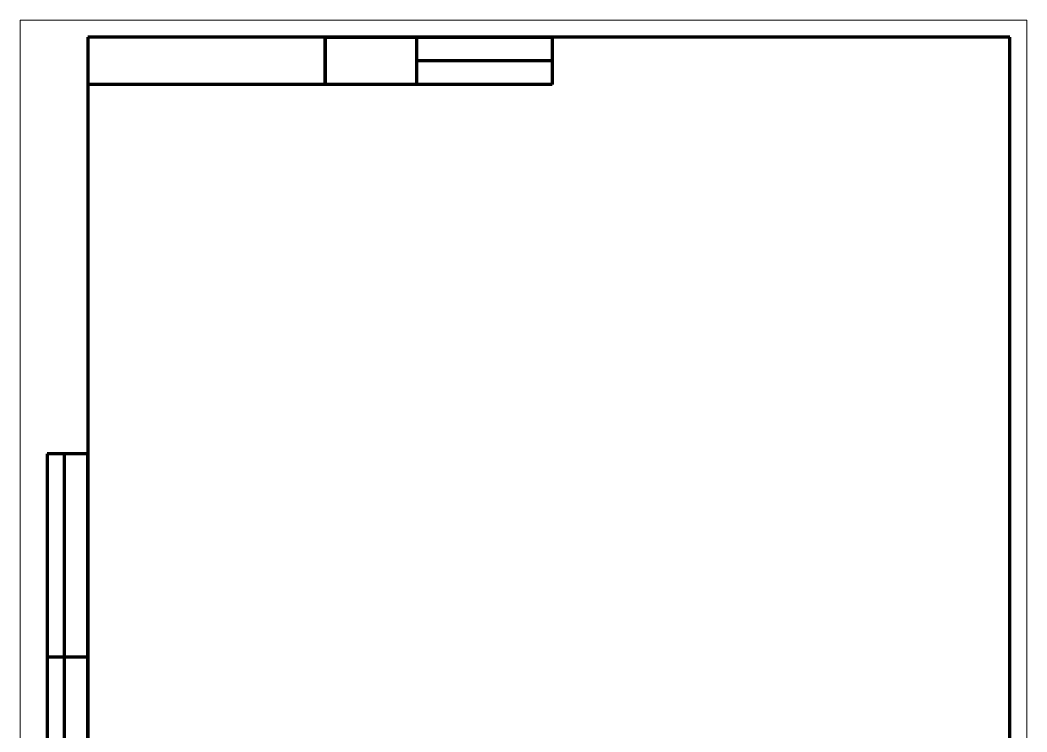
# Model space of a CAD drawing. Header units: millimetres. Extents: x 0 to 297, y 0 to 420.
# Drawn here: x 0 to 297, y 210 to 420 of the extents above; entities that cross this region are included whole.
import ezdxf

# ---------------------------------------------------------------- set-up
doc = ezdxf.new("R2010")
doc.units = ezdxf.units.MM
doc.layers.get('0').update_dxf_attribs({"linetype": 'CONTINUOUS', "lineweight": 0})

# ---------------------------------------------------------------- blocks, each defined once
blk = doc.blocks.new('high_field001')
at = {"lineweight": 70}
for p, q in [((0, 0), (67, 0)), ((0, -14), (0, 0)), ((67, 0), (67, -14)), ((27, -14), (27, 0)), ((67, -7), (27, -7)), ((67, -14), (0, -14))]:
    blk.add_line(p, q, dxfattribs=at)
blk = doc.blocks.new('left_field002')
at = {"lineweight": 70}
for p, q in [((0, 287), (-12, 287)), ((-12, 287), (-12, 167)), ((-7, 287), (-7, 167)), ((0, 167), (0, 287)), ((0, 227), (-12, 227)), ((-12, 167), (0, 167))]:
    blk.add_line(p, q, dxfattribs=at)
blk.add_line((0, 0), (0, 287))
blk = doc.blocks.new('A3V-0')
for p, q in [((297, 420), (0, 420)), ((0, 420), (0, 0)), ((297, 0), (297, 420))]:
    blk.add_line(p, q)
at = {"lineweight": 100}
for p, q in [((292, 415), (20, 415)), ((20, 415), (20, 5)), ((90, 415), (90, 401)), ((292, 5), (292, 415)), ((90, 401), (20, 401))]:
    blk.add_line(p, q, dxfattribs=at)
for name, p in [('high_field001', (90, 415)), ('left_field002', (20, 5))]:
    blk.add_blockref(name, p, dxfattribs=at)

msp = doc.modelspace()

# ---------------------------------------------------------------- block references
msp.add_blockref('A3V-0', (0, 0))

doc.saveas('drawing.dxf')
